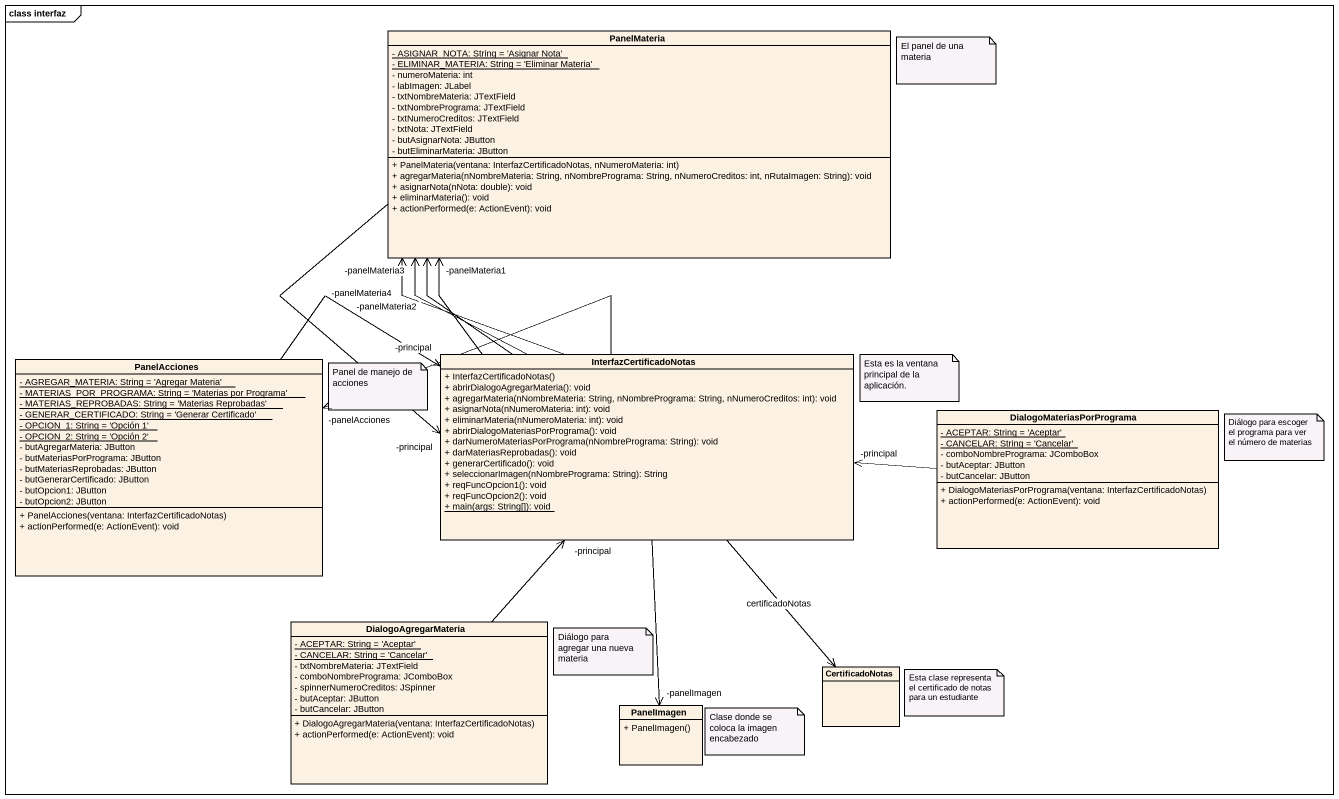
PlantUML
@startuml
mainframe class interfaz
hide circle
hide empty members
skinparam classAttributeIconSize 0
class PanelMateria {
  {static} - ASIGNAR_NOTA: String = 'Asignar Nota'
  {static} - ELIMINAR_MATERIA: String = 'Eliminar Materia'
  - numeroMateria: int
  - labImagen: JLabel
  - txtNombreMateria: JTextField
  - txtNombrePrograma: JTextField
  - txtNumeroCreditos: JTextField
  - txtNota: JTextField
  - butAsignarNota: JButton
  - butEliminarMateria: JButton
  + PanelMateria(ventana: InterfazCertificadoNotas, nNumeroMateria: int)
  + agregarMateria(nNombreMateria: String, nNombrePrograma: String, nNumeroCreditos: int, nRutaImagen: String): void
  + asignarNota(nNota: double): void
  + eliminarMateria(): void
  + actionPerformed(e: ActionEvent): void
}
class PanelAcciones {
  {static} - AGREGAR_MATERIA: String = 'Agregar Materia'
  {static} - MATERIAS_POR_PROGRAMA: String = 'Materias por Programa'
  {static} - MATERIAS_REPROBADAS: String = 'Materias Reprobadas'
  {static} - GENERAR_CERTIFICADO: String = 'Generar Certificado'
  {static} - OPCION_1: String = 'Opción 1'
  {static} - OPCION_2: String = 'Opción 2'
  - butAgregarMateria: JButton
  - butMateriasPorPrograma: JButton
  - butMateriasReprobadas: JButton
  - butGenerarCertificado: JButton
  - butOpcion1: JButton
  - butOpcion2: JButton
  + PanelAcciones(ventana: InterfazCertificadoNotas)
  + actionPerformed(e: ActionEvent): void
}
class InterfazCertificadoNotas {
  + InterfazCertificadoNotas()
  + abrirDialogoAgregarMateria(): void
  + agregarMateria(nNombreMateria: String, nNombrePrograma: String, nNumeroCreditos: int): void
  + asignarNota(nNumeroMateria: int): void
  + eliminarMateria(nNumeroMateria: int): void
  + abrirDialogoMateriasPorPrograma(): void
  + darNumeroMateriasPorPrograma(nNombrePrograma: String): void
  + darMateriasReprobadas(): void
  + generarCertificado(): void
  + seleccionarImagen(nNombrePrograma: String): String
  + reqFuncOpcion1(): void
  + reqFuncOpcion2(): void
  {static} + main(args: String[]): void
}
class DialogoMateriasPorPrograma {
  {static} - ACEPTAR: String = 'Aceptar'
  {static} - CANCELAR: String = 'Cancelar'
  - comboNombrePrograma: JComboBox
  - butAceptar: JButton
  - butCancelar: JButton
  + DialogoMateriasPorPrograma(ventana: InterfazCertificadoNotas)
  + actionPerformed(e: ActionEvent): void
}
class DialogoAgregarMateria {
  {static} - ACEPTAR: String = 'Aceptar'
  {static} - CANCELAR: String = 'Cancelar'
  - txtNombreMateria: JTextField
  - comboNombrePrograma: JComboBox
  - spinnerNumeroCreditos: JSpinner
  - butAceptar: JButton
  - butCancelar: JButton
  + DialogoAgregarMateria(ventana: InterfazCertificadoNotas)
  + actionPerformed(e: ActionEvent): void
}
class CertificadoNotas
class PanelImagen {
  + PanelImagen()
}
PanelMateria --> "-principal" InterfazCertificadoNotas
PanelAcciones -right-> "-principal" InterfazCertificadoNotas
InterfazCertificadoNotas -up-> "-panelMateria1" PanelMateria
InterfazCertificadoNotas -up-> "-panelMateria2" PanelMateria
InterfazCertificadoNotas -up-> "-panelMateria3" PanelMateria
InterfazCertificadoNotas -up-> "-panelMateria4" PanelMateria
InterfazCertificadoNotas -left-> "-panelAcciones" PanelAcciones
InterfazCertificadoNotas --> CertificadoNotas : certificadoNotas
InterfazCertificadoNotas --> "-panelImagen" PanelImagen
DialogoMateriasPorPrograma -left-> "-principal" InterfazCertificadoNotas
DialogoAgregarMateria -up-> "-principal" InterfazCertificadoNotas
note as N1
  El panel de una materia
end note
note as N2
  Panel de manejo de acciones
end note
note as N3
  Esta es la ventana principal de la aplicación.
end note
note as N4
  Diálogo para escoger el programa para ver el número de materias
end note
note as N5
  Diálogo para agregar una nueva materia
end note
note as N6
  Esta clase representa el certificado de notas para un estudiante
end note
note as N7
  Clase donde se coloca la imagen encabezado
end note
@enduml
